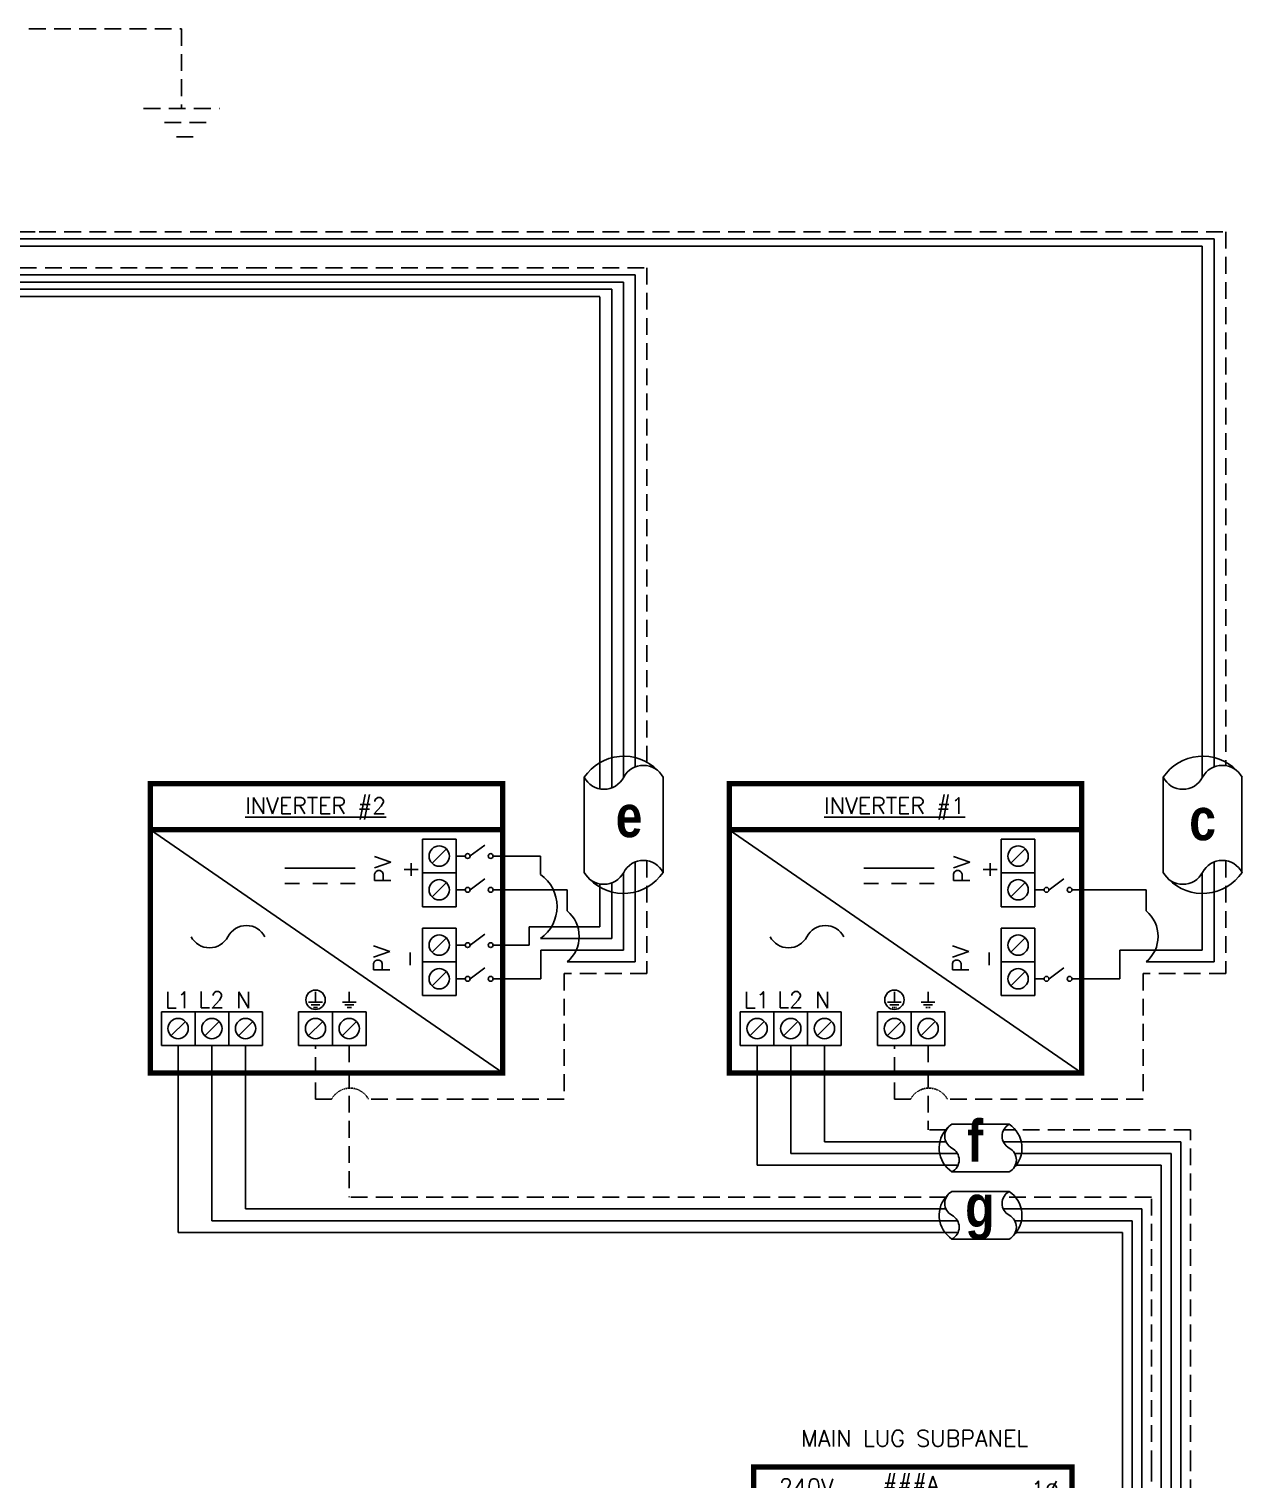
# Model space of a CAD drawing. Header units: feet. Extents: x 10801 to 11583, y 14552 to 15119.
# Drawn here: x 11311.6 to 11582.8, y 14789.4 to 15113.6 of the extents above; entities that cross this region are included whole.
import ezdxf

# ---------------------------------------------------------------- set-up
doc = ezdxf.new("R2010")
doc.units = ezdxf.units.FT
doc.header["$MEASUREMENT"] = 0
doc.linetypes.add('HIDDEN', pattern=[0.375, 0.25, -0.125])
for name, color, linetype in [('ONE LINE BLOCKS', 7, 'Continuous'), ('TABLES', 7, 'Continuous'), ('TEXT', 7, 'Continuous'), ('Z - TITLEBLOCK TXT', 7, 'Continuous')]:
    doc.layers.add(name, color=color, linetype=linetype)
doc.styles.add('ONE LINE TXT', font='techb___.ttf')
doc.styles.get("Standard").update_dxf_attribs({"font": 'simplex.shx'})

# ---------------------------------------------------------------- blocks, each defined once
blk = doc.blocks.new('*U16')
at = {"layer": 'ONE LINE BLOCKS', "linetype": 'Continuous'}
h = blk.add_hatch(color=1, dxfattribs=at)
h.dxf.hatch_style = 1
edge = h.paths.add_edge_path()
edge.add_arc((32.25, -12.65), 0.291, 0, 360)
h = blk.add_hatch(color=1, dxfattribs=at)
h.dxf.hatch_style = 1
edge = h.paths.add_edge_path()
edge.add_arc((38.92, -12.65), 0.291, 0, 360)
h = blk.add_hatch(color=1, dxfattribs=at)
h.dxf.hatch_style = 1
edge = h.paths.add_edge_path()
edge.add_arc((32.25, -16.02), 0.291, 0, 360)
h = blk.add_hatch(color=1, dxfattribs=at)
h.dxf.hatch_style = 1
edge = h.paths.add_edge_path()
edge.add_arc((38.92, -16.02), 0.291, 0, 360)
h = blk.add_hatch(color=1, dxfattribs=at)
h.dxf.hatch_style = 1
edge = h.paths.add_edge_path()
edge.add_arc((32.25, -27.21), 0.291, 0, 360)
h = blk.add_hatch(color=1, dxfattribs=at)
h.dxf.hatch_style = 1
edge = h.paths.add_edge_path()
edge.add_arc((38.92, -27.21), 0.291, 0, 360)
h = blk.add_hatch(color=1, dxfattribs=at)
h.dxf.hatch_style = 1
edge = h.paths.add_edge_path()
edge.add_arc((32.25, -30.59), 0.291, 0, 360)
h = blk.add_hatch(color=1, dxfattribs=at)
h.dxf.hatch_style = 1
edge = h.paths.add_edge_path()
edge.add_arc((38.92, -30.59), 0.291, 0, 360)
at = {"color": 7, "linetype": 'Continuous'}
for p, q in [((82.46, 0), (82.46, -12.65)), ((91.16, 0), (91.16, -27.21)), ((28.05, -12.65), (19.39, -12.65)), ((19.39, -12.65), (19.39, -27.21)), ((82.46, -12.65), (43.12, -12.65)), ((8.98, -27.21), (-6.7, -27.21)), ((-6.7, -27.21), (-6.7, -64.37)), ((28.05, -27.21), (17.22, -27.21)), ((91.16, -27.21), (43.12, -27.21)), ((-6.7, -64.37), (-20.02, -64.37))]:
    blk.add_line(p, q, dxfattribs=at)
at = {"color": 10, "linetype": 'Continuous'}
for p, q in [((84.64, 0), (84.64, -16.02)), ((93.34, 0), (93.34, -30.59)), ((13.1, -30.59), (13.1, -16.02)), ((15.27, -16.02), (13.1, -16.02)), ((23.51, -16.02), (28.05, -16.02)), ((84.64, -16.02), (43.12, -16.02)), ((13.1, -30.59), (-3.41, -30.59)), ((-3.41, -67.54), (-3.41, -30.59)), ((13.1, -30.59), (28.05, -30.59)), ((93.34, -30.59), (43.12, -30.59)), ((-3.41, -67.54), (-20.02, -67.54))]:
    blk.add_line(p, q, dxfattribs=at)
at = {"color": 253, "linetype": 'Continuous'}
for p, q in [((86.81, 0), (86.81, -25.72)), ((95.51, 0), (95.51, -45.61)), ((86.81, -34.27), (86.81, -41.26)), ((86.81, -41.26), (69.51, -41.26)), ((95.51, -45.61), (69.51, -45.61)), ((81.85, -63.01), (69.51, -63.01)), ((81.85, -69.04), (81.85, -63.01)), ((-6.7, -70.59), (-20.02, -70.59)), ((-6.7, -77.59), (-6.7, -70.59)), ((81.85, -77.59), (-6.7, -77.59))]:
    blk.add_line(p, q, dxfattribs=at)
at = {"color": 10, "linetype": 'Continuous'}
blk.add_arc((19.39, -18.18), 4.65, 27.6639, 152.3361, dxfattribs=at)
at = {"color": 7, "linetype": 'Continuous'}
blk.add_arc((13.1, -29.37), 4.65, 27.6639, 152.3361, dxfattribs=at)
at = {"color": 253, "linetype": 'Continuous'}
for centre in [(90.39, -29.99), (85.42, -73.31)]:
    blk.add_arc(centre, 5.58, 129.9215, 230.0785, dxfattribs=at)
at = {"layer": 'ONE LINE BLOCKS', "lineweight": 50}
blk.add_line((0, -8.7), (71.17, -8.7), dxfattribs=at)
at = {"layer": 'ONE LINE BLOCKS', "lineweight": 50, "const_width": 1.19}
blk.add_lwpolyline([(0, -67.37), (0, 0), (71.17, 0), (71.17, -67.37)], close=True, dxfattribs=at)
at = {"layer": 'TEXT', "color": 92, "linetype": 'HIDDEN', "ltscale": 15}
for p, q in [((88.99, -25.72), (88.99, 0)), ((97.69, -74.03), (97.69, 0)), ((88.99, -41.34), (88.99, -34.27)), ((88.99, -71.85), (88.99, -49.89)), ((6.27, -54.39), (37.56, -54.39)), ((37.56, -71.85), (37.56, -54.39)), ((6.27, -58.74), (35.36, -58.74)), ((35.36, -74.03), (35.36, -58.74)), ((14.11, -63.09), (6.27, -63.09)), ((14.11, -74.03), (14.11, -63.09)), ((-11.01, -74.03), (-20.02, -74.03)), ((14.11, -74.03), (-2.77, -74.03)), ((35.36, -74.03), (97.69, -74.03)), ((37.56, -71.85), (88.99, -71.85))]:
    blk.add_line(p, q, dxfattribs=at)
at = {"layer": 'TEXT', "color": 92, "linetype": 'HIDDEN', "flags": 128}
for points in [[(9.38, -39.11), (9.38, -42.61)], [(7.04, -42.61), (11.72, -42.61)], [(10.91, -43.48), (7.85, -43.48)], [(10.1, -44.35), (8.66, -44.35)]]:
    blk.add_lwpolyline(points, dxfattribs=at)
at = {"layer": 'TEXT', "color": 92, "linetype": 'Continuous', "ltscale": 4}
for centre in [(92.46, -29.99), (92.46, -45.61)]:
    blk.add_arc(centre, 5.51, 129.059, 230.941, dxfattribs=at)
at = {"layer": 'TEXT', "color": 92, "linetype": 'HIDDEN', "ltscale": 0.3}
blk.add_arc((-6.89, -76.19), 4.65, 27.6639, 152.3361, dxfattribs=at)
at = {"layer": 'Z - TITLEBLOCK TXT', "color": 1, "linetype": 'Continuous'}
for p, q in [((1.73, -65.68), (1.73, -38.74)), ((1.73, -38.74), (6.27, -38.74)), ((6.27, -38.74), (6.27, -65.68)), ((64.97, -65.61), (64.97, -38.67)), ((64.97, -38.67), (69.51, -38.67)), ((69.51, -38.67), (69.51, -65.61)), ((6.27, -65.68), (1.73, -65.68)), ((69.51, -65.61), (64.97, -65.61))]:
    blk.add_line(p, q, dxfattribs=at)
at = {"layer": 'Z - TITLEBLOCK TXT', "color": 4, "linetype": 'Continuous'}
for p, q in [((4.79, -40.55), (3.22, -42.12)), ((68.02, -40.48), (66.45, -42.05)), ((4.79, -44.9), (3.22, -46.47)), ((68.02, -44.83), (66.45, -46.4)), ((4.79, -49.25), (3.22, -50.82)), ((68.02, -49.18), (66.45, -50.75)), ((4.79, -53.6), (3.22, -55.17)), ((68.02, -53.53), (66.45, -55.1)), ((4.79, -57.95), (3.22, -59.52)), ((68.02, -57.88), (66.45, -59.45)), ((4.79, -62.3), (3.22, -63.87)), ((68.02, -62.23), (66.45, -63.8))]:
    blk.add_line(p, q, dxfattribs=at)
at = {"layer": 'Z - TITLEBLOCK TXT', "color": 1, "linetype": 'Continuous', "flags": 128}
for points in [[(28.05, -12.65), (32.25, -12.65)], [(28.05, -12.65), (32.25, -12.65)], [(38.92, -12.65), (43.12, -12.65)], [(28.05, -16.02), (32.25, -16.02)], [(28.05, -16.02), (32.25, -16.02)], [(38.92, -16.02), (43.12, -16.02)], [(28.05, -27.21), (32.25, -27.21)], [(28.05, -27.21), (32.25, -27.21)], [(38.92, -27.21), (43.12, -27.21)], [(28.05, -30.59), (32.25, -30.59)], [(28.05, -30.59), (32.25, -30.59)], [(38.92, -30.59), (43.12, -30.59)]]:
    blk.add_lwpolyline(points, dxfattribs=at)
at = {"layer": 'Z - TITLEBLOCK TXT', "color": 1, "linetype": 'Continuous'}
for centre in [(32.25, -12.65), (38.92, -12.65), (32.25, -16.02), (38.92, -16.02), (32.25, -27.21), (38.92, -27.21), (32.25, -30.59), (38.92, -30.59)]:
    blk.add_circle(centre, 0.291, dxfattribs=at)
at = {"layer": 'Z - TITLEBLOCK TXT', "color": 4, "linetype": 'Continuous'}
for centre in [(4, -41.33), (67.24, -41.26), (4, -45.69), (67.24, -45.61), (4, -50.04), (67.24, -49.96), (4, -54.39), (67.24, -54.31), (4, -58.74), (67.24, -58.66), (4, -63.09), (67.24, -63.01)]:
    blk.add_circle(centre, 1.11, dxfattribs=at)
at = {"layer": 'Z - TITLEBLOCK TXT', "color": 1, "linetype": 'Continuous'}
for centre in [(35.58, -13.84), (35.58, -17.22), (35.58, -28.4), (35.58, -31.78)]:
    blk.add_arc(centre, 3.93, 40.3392, 139.6608, dxfattribs=at)
at = {"layer": 'TABLES', "color": 1, "linetype": 'Continuous'}
for p in [(27.55, -21.26), (27.55, -35.82)]:
    blk.add_text('2p##A', height=3.658, dxfattribs=at).set_placement(p)
at = {"layer": 'TABLES', "color": 4, "linetype": 'Continuous'}
blk.add_text('ISOLATED NEUTRAL', height=1.8743, rotation=90, dxfattribs=at).set_placement((64.31, -65.25))
at = {"layer": 'TEXT', "color": 1, "attachment_point": 5}
for s, width, gutter_width, insert, char_height in [('MAIN LUG SUBPANEL ', 62.3984, 7.17, (36.04, 6.43), 3.6576), ('240V', 0.1481, 0.75, (11.79, -4.45), 3.658), ('###A', 0.1481, 0.75, (35.17, -4.45), 3.658), ('1∅', 0.1481, 0.75, (65.15, -4.96), 3.658)]:
    blk.add_mtext_dynamic_manual_height_columns(s, width=width, gutter_width=gutter_width, heights=[0], dxfattribs=dict(at, insert=insert, char_height=char_height))

msp = doc.modelspace()

# ---------------------------------------------------------------- linework, layer by layer
at = {"color": 7, "linetype": 'Continuous'}
for p, q in [((11291.39, 15066.63), (11313.63, 15066.63)), ((11313.63, 15066.63), (11361.03, 15066.63)), ((11361.03, 15066.63), (11576.55, 15066.63)), ((11576.55, 15066.63), (11576.55, 14948.59)), ((11361.03, 15058.59), (11447.12, 15058.59)), ((11447.12, 15058.59), (11447.12, 14948.59)), ((11441.87, 15055.38), (11441.87, 14943.92)), ((11435.73, 14946.28), (11435.73, 14925.03)), ((11453.36, 14925.03), (11453.36, 14946.28)), ((11565.17, 14946.28), (11565.17, 14925.03)), ((11582.79, 14925.03), (11582.79, 14946.28)), ((11425.99, 14928.67), (11415.36, 14928.67)), ((11425.99, 14924.56), (11425.99, 14928.67)), ((11447.12, 14927.35), (11447.12, 14905.01)), ((11576.55, 14927.35), (11576.55, 14905.01)), ((11431.95, 14921.13), (11415.36, 14921.13)), ((11431.95, 14916.41), (11431.95, 14921.13)), ((11441.87, 14922.68), (11441.87, 14910.26)), ((11561.38, 14921.13), (11544.79, 14921.13)), ((11561.38, 14916.41), (11561.38, 14921.13)), ((11441.87, 14910.26), (11425.99, 14910.26)), ((11447.12, 14905.01), (11431.95, 14905.01)), ((11576.55, 14905.01), (11561.38, 14905.01)), ((11344.94, 14886.34), (11344.94, 14844.52)), ((11474.38, 14886.34), (11474.38, 14859.55)), ((11530.75, 14868.71), (11517.94, 14868.71)), ((11474.38, 14859.55), (11519.3, 14859.55)), ((11532.12, 14859.55), (11564.75, 14859.55)), ((11564.75, 14859.55), (11564.75, 14792.06)), ((11517.94, 14858.07), (11530.75, 14858.07)), ((11530.75, 14853.68), (11517.94, 14853.68)), ((11344.94, 14844.52), (11519.3, 14844.52)), ((11517.94, 14843.05), (11530.75, 14843.05)), ((11532.12, 14844.52), (11556.05, 14844.52)), ((11556.05, 14844.52), (11556.05, 14792.06))]:
    msp.add_line(p, q, dxfattribs=at)
at = {"color": 253, "linetype": 'Continuous'}
for p, q in [((11291.39, 15065.02), (11312.78, 15065.02)), ((11312.78, 15065.02), (11361.03, 15065.02)), ((11361.03, 15065.02), (11573.92, 15065.02)), ((11573.92, 15065.02), (11573.92, 14946.18)), ((11308.52, 15056.98), (11361.03, 15056.98)), ((11361.03, 15056.98), (11444.49, 15056.98)), ((11444.49, 15056.98), (11444.49, 14946.18)), ((11308.16, 15053.77), (11439.25, 15053.77)), ((11439.25, 15053.68), (11439.25, 14943.69)), ((11444.49, 14924.93), (11444.49, 14907.63)), ((11573.92, 14924.93), (11573.92, 14907.63)), ((11439.25, 14922.45), (11439.25, 14912.88)), ((11439.25, 14912.88), (11423.41, 14912.88)), ((11423.41, 14912.88), (11423.41, 14908.77)), ((11423.41, 14908.77), (11415.36, 14908.77)), ((11444.49, 14907.63), (11426.03, 14907.63)), ((11426.03, 14907.63), (11426.03, 14901.24)), ((11573.92, 14907.63), (11555.47, 14907.63)), ((11555.47, 14907.63), (11555.47, 14901.24)), ((11426.03, 14901.24), (11415.36, 14901.24)), ((11555.47, 14901.24), (11544.79, 14901.24)), ((11360.01, 14886.34), (11360.01, 14849.78)), ((11489.44, 14886.34), (11489.44, 14864.81)), ((11489.44, 14864.81), (11516.6, 14864.81)), ((11529.41, 14864.81), (11569.1, 14864.81)), ((11569.1, 14792.06), (11569.1, 14864.81)), ((11360.01, 14849.78), (11516.6, 14849.78)), ((11529.41, 14849.78), (11560.4, 14849.78)), ((11560.4, 14849.78), (11560.4, 14792.06))]:
    msp.add_line(p, q, dxfattribs=at)
for p, q in [((11308.73, 15058.59), (11361.03, 15058.59)), ((11305.57, 15055.37), (11441.87, 15055.38))]:
    msp.add_line(p, q)
at = {"color": 10, "linetype": 'Continuous'}
for p, q in [((11352.48, 14886.34), (11352.48, 14847.15)), ((11481.91, 14886.34), (11481.91, 14862.18)), ((11481.91, 14862.18), (11519.18, 14862.18)), ((11531.99, 14862.18), (11566.93, 14862.18)), ((11566.93, 14862.18), (11566.93, 14792.06)), ((11352.48, 14847.15), (11519.18, 14847.15)), ((11531.99, 14847.15), (11558.23, 14847.15)), ((11558.23, 14847.15), (11558.23, 14792.06))]:
    msp.add_line(p, q, dxfattribs=at)
at = {"color": 7, "linetype": 'Continuous'}
for centre, radius, start, end in [((11444.55, 14940.43), 10.58, 43.9732, 146.4265), ((11573.98, 14940.43), 10.58, 43.9732, 146.4265), ((11444.55, 14930.88), 10.58, 223.9732, 326.4265), ((11573.98, 14930.88), 10.58, 223.9732, 326.4265), ((11521.47, 14863.39), 6.38, 133.9732, 236.4265), ((11527.22, 14863.39), 6.38, 313.9732, 56.4265), ((11521.47, 14848.37), 6.38, 133.9732, 236.4265), ((11527.22, 14848.37), 6.38, 313.9732, 56.4265)]:
    msp.add_arc(centre, radius, start, end, dxfattribs=at)
at = {"layer": 'ONE LINE BLOCKS', "lineweight": 50, "const_width": 1.19}
for points in [[(11338.73, 14880.18), (11338.73, 14944.83), (11417.5, 14944.83), (11417.5, 14880.18)], [(11338.73, 14934.55), (11338.73, 14944.83), (11417.5, 14944.83), (11417.5, 14934.55)], [(11468.16, 14880.18), (11468.16, 14944.83), (11546.93, 14944.83), (11546.93, 14880.18)], [(11468.16, 14934.55), (11468.16, 14944.83), (11546.93, 14944.83), (11546.93, 14934.55)]]:
    msp.add_lwpolyline(points, close=True, dxfattribs=at)
at = {"layer": 'TEXT', "color": 92, "linetype": 'HIDDEN', "ltscale": 15}
for p, q in [((11311.59, 15113.57), (11345.7, 15113.57)), ((11345.7, 15113.57), (11345.7, 15095.78)), ((11303.57, 15068.24), (11313.85, 15068.24)), ((11313.85, 15068.24), (11361.03, 15068.24)), ((11361.03, 15068.24), (11579.17, 15068.24)), ((11579.17, 15068.24), (11579.17, 14948.88)), ((11309.55, 15060.2), (11361.03, 15060.2)), ((11361.03, 15060.2), (11449.74, 15060.2)), ((11449.74, 15060.2), (11449.74, 14948.88)), ((11449.74, 14927.64), (11449.74, 14902.39)), ((11579.17, 14927.64), (11579.17, 14902.39)), ((11449.74, 14902.39), (11431.23, 14902.39)), ((11431.23, 14902.39), (11431.23, 14874.31)), ((11579.17, 14902.39), (11560.66, 14902.39)), ((11560.66, 14902.39), (11560.66, 14874.31)), ((11375.65, 14874.31), (11375.65, 14886.34)), ((11383.19, 14886.34), (11383.19, 14852.41)), ((11505.08, 14874.31), (11505.08, 14886.34)), ((11512.62, 14886.34), (11512.62, 14867.44)), ((11375.65, 14874.31), (11379.25, 14874.31)), ((11431.23, 14874.31), (11387.49, 14874.31)), ((11505.08, 14874.31), (11508.68, 14874.31)), ((11560.66, 14874.31), (11516.92, 14874.31)), ((11516.67, 14867.44), (11512.62, 14867.44)), ((11571.28, 14867.44), (11529.49, 14867.44)), ((11571.28, 14792.06), (11571.28, 14867.44)), ((11516.67, 14852.41), (11383.19, 14852.41)), ((11562.58, 14852.41), (11529.49, 14852.41)), ((11562.58, 14792.06), (11562.58, 14852.41))]:
    msp.add_line(p, q, dxfattribs=at)
at = {"layer": 'TEXT', "color": 92, "linetype": 'HIDDEN', "ltscale": 15, "flags": 128}
for points in [[(11337.22, 15095.78), (11354.18, 15095.78)], [(11351.24, 15092.63), (11340.16, 15092.63)], [(11348.31, 15089.49), (11343.1, 15089.49)]]:
    msp.add_lwpolyline(points, dxfattribs=at)
at = {"layer": 'TEXT', "color": 92, "linetype": 'Continuous', "flags": 128}
for points in [[(11375.65, 14898.29), (11375.65, 14895.99)], [(11383.19, 14898.29), (11383.18, 14895.99)], [(11505.08, 14898.29), (11505.08, 14895.99)], [(11512.62, 14898.29), (11512.62, 14895.99)], [(11374.11, 14895.99), (11377.19, 14895.99)], [(11376.65, 14895.42), (11374.65, 14895.42)], [(11376.12, 14894.85), (11375.18, 14894.85)], [(11381.65, 14895.99), (11384.72, 14895.99)], [(11384.19, 14895.42), (11382.18, 14895.42)], [(11383.66, 14894.85), (11382.71, 14894.85)], [(11503.55, 14895.99), (11506.62, 14895.99)], [(11506.08, 14895.42), (11504.08, 14895.42)], [(11511.08, 14895.99), (11514.15, 14895.99)], [(11513.62, 14895.42), (11511.61, 14895.42)]]:
    msp.add_lwpolyline(points, dxfattribs=at)
at = {"layer": 'TEXT', "color": 92, "linetype": 'HIDDEN', "flags": 128}
for points in [[(11505.55, 14894.85), (11504.61, 14894.85)], [(11513.09, 14894.85), (11512.14, 14894.85)]]:
    msp.add_lwpolyline(points, dxfattribs=at)
at = {"layer": 'TEXT', "color": 92, "linetype": 'Continuous'}
for centre in [(11375.65, 14896.54), (11505.08, 14896.54)]:
    msp.add_circle(centre, 2.17, dxfattribs=at)
at = {"layer": 'TEXT', "color": 92, "linetype": 'HIDDEN', "ltscale": 0.3}
for centre in [(11383.37, 14872.15), (11512.8, 14872.15)]:
    msp.add_arc(centre, 4.65, 27.6639, 152.3361, dxfattribs=at)
at = {"layer": 'Z - TITLEBLOCK TXT', "color": 7, "linetype": 'Continuous'}
for p, q in [((11417.5, 14880.18), (11338.73, 14934.55)), ((11546.93, 14880.18), (11468.16, 14934.55)), ((11384.55, 14925.94), (11368.78, 14925.94)), ((11513.98, 14925.94), (11498.22, 14925.94)), ((11372.08, 14922.53), (11368.78, 14922.53)), ((11378.31, 14922.53), (11375.02, 14922.53)), ((11384.55, 14922.53), (11381.26, 14922.53)), ((11501.51, 14922.53), (11498.22, 14922.53)), ((11507.75, 14922.53), (11504.45, 14922.53)), ((11513.98, 14922.53), (11510.69, 14922.53))]:
    msp.add_line(p, q, dxfattribs=at)
at = {"layer": 'Z - TITLEBLOCK TXT', "color": 1, "linetype": 'Continuous'}
for p, q in [((11399.54, 14917.36), (11399.54, 14932.43)), ((11399.54, 14932.43), (11407.08, 14932.43)), ((11399.54, 14917.36), (11399.54, 14932.43)), ((11407.08, 14932.43), (11407.08, 14917.36)), ((11407.08, 14932.43), (11407.08, 14924.9)), ((11413.51, 14931.13), (11410.24, 14928.69)), ((11528.98, 14917.36), (11528.98, 14932.43)), ((11528.98, 14932.43), (11536.51, 14932.43)), ((11528.98, 14917.36), (11528.98, 14932.43)), ((11536.51, 14932.43), (11536.51, 14917.36)), ((11536.51, 14932.43), (11536.51, 14924.9)), ((11407.08, 14928.67), (11409.12, 14928.67)), ((11407.08, 14924.9), (11399.54, 14924.9)), ((11536.51, 14924.9), (11528.98, 14924.9)), ((11407.08, 14921.13), (11409.12, 14921.13)), ((11413.51, 14923.59), (11410.24, 14921.15)), ((11536.51, 14921.13), (11538.55, 14921.13)), ((11542.94, 14923.59), (11539.67, 14921.15)), ((11407.08, 14917.36), (11399.54, 14917.36)), ((11536.51, 14917.36), (11528.98, 14917.36)), ((11399.54, 14897.47), (11399.54, 14912.54)), ((11399.54, 14912.54), (11407.08, 14912.54)), ((11407.08, 14912.54), (11407.08, 14905)), ((11413.51, 14911.23), (11410.24, 14908.79)), ((11528.98, 14897.47), (11528.98, 14912.54)), ((11528.98, 14912.54), (11536.51, 14912.54)), ((11536.51, 14912.54), (11536.51, 14905)), ((11407.08, 14908.77), (11409.12, 14908.77)), ((11407.08, 14905), (11399.54, 14905)), ((11407.08, 14905), (11407.08, 14897.47)), ((11536.51, 14905), (11528.98, 14905)), ((11536.51, 14905), (11536.51, 14897.47)), ((11413.51, 14903.7), (11410.24, 14901.25)), ((11542.94, 14903.7), (11539.67, 14901.25)), ((11407.08, 14901.24), (11409.12, 14901.24)), ((11536.51, 14901.24), (11538.55, 14901.24)), ((11407.08, 14897.47), (11399.54, 14897.47)), ((11536.51, 14897.47), (11528.98, 14897.47)), ((11341.18, 14893.88), (11356.25, 14893.88)), ((11341.18, 14886.34), (11341.18, 14893.88)), ((11341.18, 14893.88), (11348.71, 14893.88)), ((11348.71, 14893.88), (11348.71, 14886.34)), ((11356.25, 14893.88), (11356.25, 14886.34)), ((11356.25, 14893.88), (11363.78, 14893.88)), ((11363.78, 14893.88), (11363.78, 14886.34)), ((11371.88, 14893.88), (11386.95, 14893.88)), ((11371.88, 14886.34), (11371.88, 14893.88)), ((11371.88, 14893.88), (11379.42, 14893.88)), ((11379.42, 14893.88), (11379.42, 14886.34)), ((11386.95, 14893.88), (11386.95, 14886.34)), ((11470.61, 14893.88), (11485.68, 14893.88)), ((11470.61, 14886.34), (11470.61, 14893.88)), ((11470.61, 14893.88), (11478.14, 14893.88)), ((11478.14, 14893.88), (11478.14, 14886.34)), ((11485.68, 14893.88), (11485.68, 14886.34)), ((11485.68, 14893.88), (11493.21, 14893.88)), ((11493.21, 14893.88), (11493.21, 14886.34)), ((11501.32, 14893.88), (11516.38, 14893.88)), ((11501.32, 14886.34), (11501.32, 14893.88)), ((11501.32, 14893.88), (11508.85, 14893.88)), ((11508.85, 14893.88), (11508.85, 14886.34)), ((11516.38, 14893.88), (11516.38, 14886.34)), ((11356.25, 14886.34), (11341.18, 14886.34)), ((11356.25, 14886.34), (11363.78, 14886.34)), ((11386.95, 14886.34), (11371.88, 14886.34)), ((11485.68, 14886.34), (11470.61, 14886.34)), ((11485.68, 14886.34), (11493.21, 14886.34)), ((11516.38, 14886.34), (11501.32, 14886.34))]:
    msp.add_line(p, q, dxfattribs=at)
at = {"layer": 'Z - TITLEBLOCK TXT', "color": 4, "linetype": 'Continuous'}
for p, q in [((11404.92, 14930.27), (11401.7, 14927.06)), ((11534.35, 14930.27), (11531.14, 14927.06)), ((11404.92, 14922.74), (11401.7, 14919.53)), ((11534.35, 14922.74), (11531.14, 14919.53)), ((11404.92, 14910.38), (11401.7, 14907.16)), ((11534.35, 14910.38), (11531.14, 14907.16)), ((11404.92, 14902.84), (11401.7, 14899.63)), ((11534.35, 14902.84), (11531.14, 14899.63)), ((11346.55, 14891.72), (11343.34, 14888.5)), ((11354.09, 14891.72), (11350.87, 14888.5)), ((11361.62, 14891.72), (11358.41, 14888.5)), ((11377.26, 14891.72), (11374.04, 14888.5)), ((11384.79, 14891.72), (11381.58, 14888.5)), ((11475.98, 14891.72), (11472.77, 14888.5)), ((11483.52, 14891.72), (11480.3, 14888.5)), ((11491.05, 14891.72), (11487.84, 14888.5)), ((11506.69, 14891.72), (11503.48, 14888.5)), ((11514.22, 14891.72), (11511.01, 14888.5))]:
    msp.add_line(p, q, dxfattribs=at)
for centre in [(11403.31, 14928.67), (11532.74, 14928.67), (11403.31, 14921.13), (11532.74, 14921.13), (11403.31, 14908.77), (11532.74, 14908.77), (11403.31, 14901.24), (11532.74, 14901.24), (11344.94, 14890.11), (11352.48, 14890.11), (11360.01, 14890.11), (11375.65, 14890.11), (11383.19, 14890.11), (11474.38, 14890.11), (11481.91, 14890.11), (11489.44, 14890.11), (11505.08, 14890.11), (11512.62, 14890.11)]:
    msp.add_circle(centre, 2.27, dxfattribs=at)
at = {"layer": 'Z - TITLEBLOCK TXT', "color": 1, "linetype": 'Continuous'}
for centre in [(11409.66, 14928.67), (11414.82, 14928.67), (11409.66, 14921.13), (11414.82, 14921.13), (11539.09, 14921.13), (11544.25, 14921.13), (11409.66, 14908.77), (11414.82, 14908.77), (11409.66, 14901.24), (11414.82, 14901.24), (11539.09, 14901.24), (11544.25, 14901.24)]:
    msp.add_circle(centre, 0.541, dxfattribs=at)
at = {"layer": 'Z - TITLEBLOCK TXT', "linetype": 'Continuous'}
for centre, radius, start, end in [((11448.96, 14943.97), 4.98, 27.6639, 152.3361), ((11578.39, 14943.97), 4.98, 27.6639, 152.3361), ((11440.14, 14948.59), 4.98, 207.6639, 332.3361), ((11569.57, 14948.59), 4.98, 207.6639, 332.3361), ((11448.96, 14922.72), 4.98, 27.6639, 152.3361), ((11578.39, 14922.72), 4.98, 27.6639, 152.3361), ((11420.86, 14917.41), 8.8, 305.6505, 54.3495), ((11440.14, 14927.34), 4.98, 207.6639, 332.3361), ((11569.57, 14927.34), 4.98, 207.6639, 332.3361), ((11427.17, 14910.71), 7.43, 309.9338, 50.0662), ((11556.61, 14910.71), 7.43, 309.9338, 50.0662), ((11360.2, 14908.49), 4.65, 27.6639, 152.3361), ((11489.63, 14908.49), 4.65, 27.6639, 152.3361), ((11351.96, 14912.81), 4.65, 207.6639, 332.3361), ((11481.39, 14912.81), 4.65, 207.6639, 332.3361), ((11519.33, 14866.05), 3, 117.6639, 242.3361), ((11532.15, 14866.05), 3, 117.6639, 242.3361), ((11516.55, 14860.73), 3, 297.6639, 62.3361), ((11529.36, 14860.73), 3, 297.6639, 62.3361), ((11519.33, 14851.02), 3, 117.6639, 242.3361), ((11532.15, 14851.02), 3, 117.6639, 242.3361), ((11516.55, 14845.71), 3, 297.6639, 62.3361), ((11529.36, 14845.71), 3, 297.6639, 62.3361)]:
    msp.add_arc(centre, radius, start, end, dxfattribs=at)

# ---------------------------------------------------------------- block references
msp.add_blockref('*U16', (11473.59, 14792.06))

# ---------------------------------------------------------------- texts
at = {"layer": 'TABLES', "color": 1, "linetype": 'Continuous'}
for s, p in [('%%UINVERTER #2', (11359.94, 14938.09)), ('%%UINVERTER #1', (11489.37, 14938.09))]:
    msp.add_text(s, height=3.6576, dxfattribs=at).set_placement(p)
at = {"layer": 'TEXT', "color": 1, "char_height": 3.658, "attachment_point": 5, "rotation": 90}
for s, width, insert in [('PV +', 2.8378, (11393.73, 14925.65)), ('PV +', 2.8378, (11523.16, 14925.65)), ('PV -', 2.8013, (11393.51, 14905.67)), ('PV -', 2.8013, (11522.94, 14905.67))]:
    msp.add_mtext_dynamic_manual_height_columns(s, width=width, gutter_width=0.75, heights=[0], dxfattribs=dict(at, insert=insert))
at = {"layer": 'TEXT', "color": 1, "attachment_point": 5}
for s, insert, char_height in [('L1', (11344.89, 14896.52), 3.658), ('L2', (11352.35, 14896.55), 3.658), ('N', (11359.6, 14896.49), 3.66), ('L1', (11474.32, 14896.52), 3.658), ('L2', (11481.78, 14896.55), 3.658), ('N', (11489.03, 14896.49), 3.66)]:
    msp.add_mtext_dynamic_manual_height_columns(s, width=0.1481, gutter_width=0.75, heights=[0], dxfattribs=dict(at, insert=insert, char_height=char_height))
at = {"layer": 'Z - TITLEBLOCK TXT', "color": 1, "linetype": 'Continuous', "char_height": 9.3833, "attachment_point": 1, "style": 'ONE LINE TXT'}
for s, insert in [('{\\W1;\\C256;e}', (11442.76, 14942.29)), ('{\\W1;\\C256;c}', (11570.99, 14941.6)), ('{\\W1;\\C256;f}', (11521.36, 14869.7)), ('{\\W1;\\C256;g}', (11520.9, 14855.12))]:
    msp.add_mtext_dynamic_manual_height_columns(s, width=0.1385, gutter_width=2.13, heights=[0], dxfattribs=dict(at, insert=insert))

doc.saveas('drawing.dxf')
